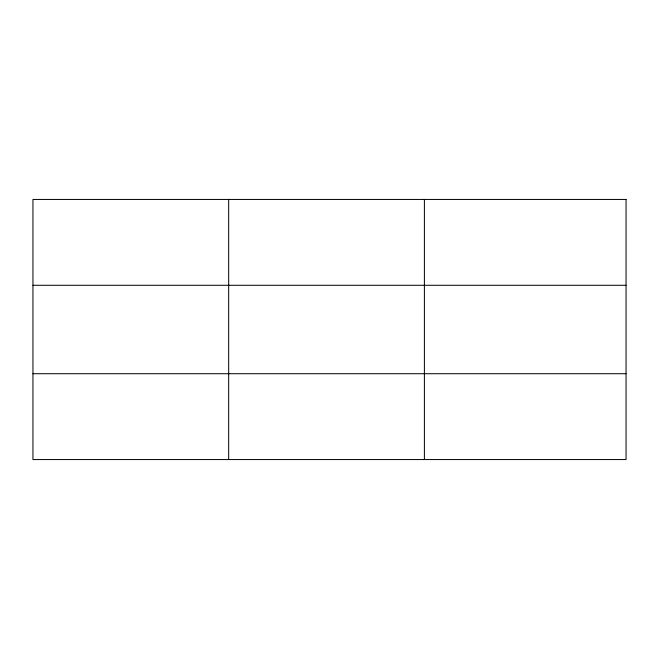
<?xml version="1.0" encoding="UTF-8"?>
<svg xmlns="http://www.w3.org/2000/svg" width="659" height="659" viewBox="0 0 659 659"><rect width="100%" height="100%" fill="white"/><g stroke="black" fill="none" stroke-linecap="round" stroke-linejoin="round"><path stroke-width="0.99" d="M228.673 459.554L228.673 199.446M424.396 459.554L424.396 199.446M32.95 285.281L626.05 285.281M32.95 373.719L626.05 373.719M626.05 199.446L626.05 459.554L32.95 459.554L32.95 199.446L626.05 199.446"/></g></svg>
